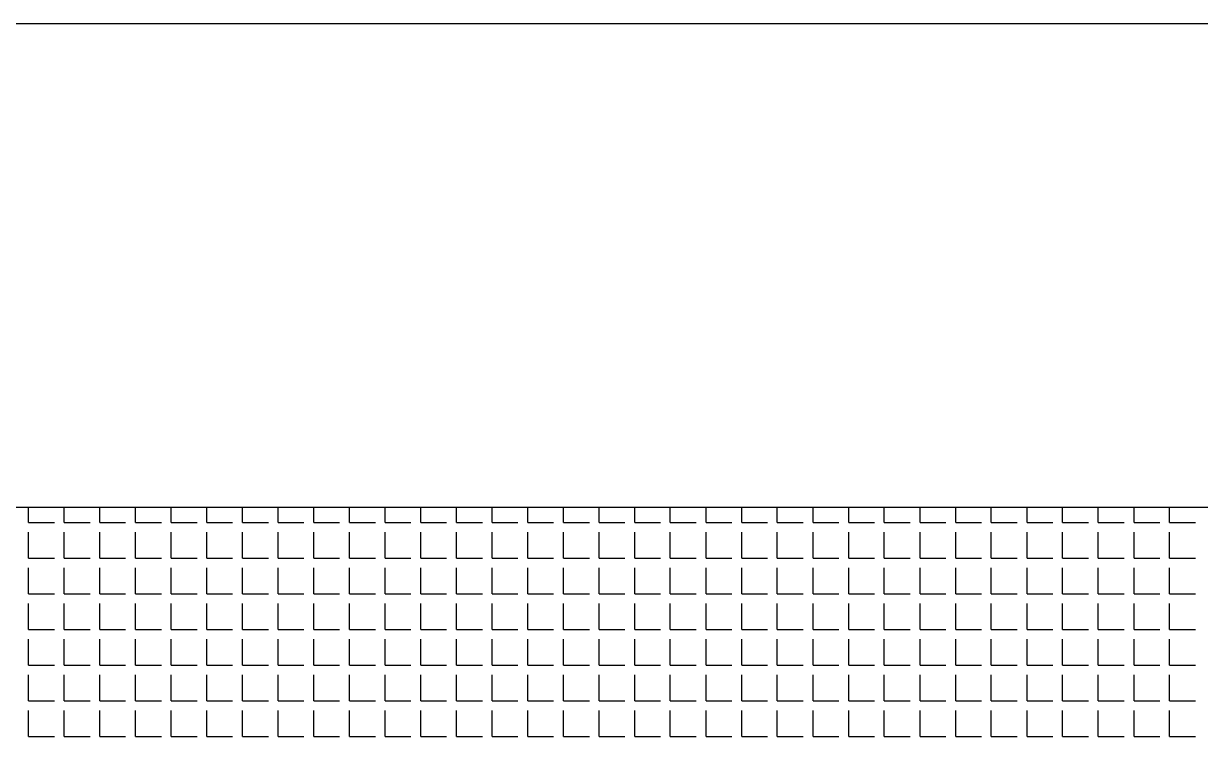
# Model space of a CAD drawing. Header units: millimetres. Extents: x -2063041 to -1932644, y 197605868 to 197643080.
# Drawn here: x -2047309 to -2047137, y 197627263.5 to 197627368.4 of the extents above; entities that cross this region are included whole.
import ezdxf

# ---------------------------------------------------------------- set-up
doc = ezdxf.new("R2010")
doc.units = ezdxf.units.MM
doc.layers.add('СКУД', color=7, linetype='Continuous')

msp = doc.modelspace()

# ---------------------------------------------------------------- linework, layer by layer
at = {"layer": 'СКУД', "color": 18, "true_color": 0x000000}
for p, q in [((-2047308.32, 197627295.48), (-2047308.32, 197627297.71)), ((-2047303.1, 197627295.48), (-2047303.1, 197627297.71)), ((-2047297.89, 197627295.48), (-2047297.89, 197627297.71)), ((-2047292.68, 197627295.48), (-2047292.68, 197627297.71)), ((-2047287.46, 197627295.48), (-2047287.46, 197627297.71)), ((-2047282.25, 197627295.48), (-2047282.25, 197627297.71)), ((-2047277.04, 197627295.48), (-2047277.04, 197627297.71)), ((-2047271.82, 197627295.48), (-2047271.82, 197627297.71)), ((-2047266.61, 197627295.48), (-2047266.61, 197627297.71)), ((-2047261.4, 197627295.48), (-2047261.4, 197627297.71)), ((-2047256.18, 197627295.48), (-2047256.18, 197627297.71)), ((-2047250.97, 197627295.48), (-2047250.97, 197627297.71)), ((-2047245.76, 197627295.48), (-2047245.76, 197627297.71)), ((-2047240.54, 197627295.48), (-2047240.54, 197627297.71)), ((-2047235.33, 197627295.48), (-2047235.33, 197627297.71)), ((-2047230.12, 197627295.48), (-2047230.12, 197627297.71)), ((-2047224.9, 197627295.48), (-2047224.9, 197627297.71)), ((-2047219.69, 197627295.48), (-2047219.69, 197627297.71)), ((-2047214.48, 197627295.48), (-2047214.48, 197627297.71)), ((-2047209.26, 197627295.48), (-2047209.26, 197627297.71)), ((-2047204.05, 197627295.48), (-2047204.05, 197627297.71)), ((-2047198.84, 197627295.48), (-2047198.84, 197627297.71)), ((-2047193.62, 197627295.48), (-2047193.62, 197627297.71)), ((-2047188.41, 197627295.48), (-2047188.41, 197627297.71)), ((-2047183.2, 197627295.48), (-2047183.2, 197627297.71)), ((-2047177.98, 197627295.48), (-2047177.98, 197627297.71)), ((-2047172.77, 197627295.48), (-2047172.77, 197627297.71)), ((-2047167.56, 197627295.48), (-2047167.56, 197627297.71)), ((-2047162.34, 197627295.48), (-2047162.34, 197627297.71)), ((-2047157.13, 197627295.48), (-2047157.13, 197627297.71)), ((-2047151.92, 197627295.48), (-2047151.92, 197627297.71)), ((-2047146.7, 197627295.48), (-2047146.7, 197627297.71)), ((-2047141.49, 197627295.48), (-2047141.49, 197627297.71)), ((-2047308.32, 197627295.48), (-2047304.52, 197627295.48)), ((-2047303.1, 197627295.48), (-2047299.31, 197627295.48)), ((-2047297.89, 197627295.48), (-2047294.1, 197627295.48)), ((-2047292.68, 197627295.48), (-2047288.88, 197627295.48)), ((-2047287.46, 197627295.48), (-2047283.67, 197627295.48)), ((-2047282.25, 197627295.48), (-2047278.46, 197627295.48)), ((-2047277.04, 197627295.48), (-2047273.24, 197627295.48)), ((-2047271.82, 197627295.48), (-2047268.03, 197627295.48)), ((-2047266.61, 197627295.48), (-2047262.82, 197627295.48)), ((-2047261.4, 197627295.48), (-2047257.6, 197627295.48)), ((-2047256.18, 197627295.48), (-2047252.39, 197627295.48)), ((-2047250.97, 197627295.48), (-2047247.18, 197627295.48)), ((-2047245.76, 197627295.48), (-2047241.96, 197627295.48)), ((-2047240.54, 197627295.48), (-2047236.75, 197627295.48)), ((-2047235.33, 197627295.48), (-2047231.54, 197627295.48)), ((-2047230.12, 197627295.48), (-2047226.32, 197627295.48)), ((-2047224.9, 197627295.48), (-2047221.11, 197627295.48)), ((-2047219.69, 197627295.48), (-2047215.9, 197627295.48)), ((-2047214.48, 197627295.48), (-2047210.68, 197627295.48)), ((-2047209.26, 197627295.48), (-2047205.47, 197627295.48)), ((-2047204.05, 197627295.48), (-2047200.26, 197627295.48)), ((-2047198.84, 197627295.48), (-2047195.04, 197627295.48)), ((-2047193.62, 197627295.48), (-2047189.83, 197627295.48)), ((-2047188.41, 197627295.48), (-2047184.62, 197627295.48)), ((-2047183.2, 197627295.48), (-2047179.4, 197627295.48)), ((-2047177.98, 197627295.48), (-2047174.19, 197627295.48)), ((-2047172.77, 197627295.48), (-2047168.98, 197627295.48)), ((-2047167.56, 197627295.48), (-2047163.76, 197627295.48)), ((-2047162.34, 197627295.48), (-2047158.55, 197627295.48)), ((-2047157.13, 197627295.48), (-2047153.34, 197627295.48)), ((-2047151.92, 197627295.48), (-2047148.12, 197627295.48)), ((-2047146.7, 197627295.48), (-2047142.91, 197627295.48)), ((-2047141.49, 197627295.48), (-2047137.7, 197627295.48)), ((-2047308.32, 197627290.27), (-2047308.32, 197627294.06)), ((-2047303.1, 197627290.27), (-2047303.1, 197627294.06)), ((-2047297.89, 197627290.27), (-2047297.89, 197627294.06)), ((-2047292.68, 197627290.27), (-2047292.68, 197627294.06)), ((-2047287.46, 197627290.27), (-2047287.46, 197627294.06)), ((-2047282.25, 197627290.27), (-2047282.25, 197627294.06)), ((-2047277.04, 197627290.27), (-2047277.04, 197627294.06)), ((-2047271.82, 197627290.27), (-2047271.82, 197627294.06)), ((-2047266.61, 197627290.27), (-2047266.61, 197627294.06)), ((-2047261.4, 197627290.27), (-2047261.4, 197627294.06)), ((-2047256.18, 197627290.27), (-2047256.18, 197627294.06)), ((-2047250.97, 197627290.27), (-2047250.97, 197627294.06)), ((-2047245.76, 197627290.27), (-2047245.76, 197627294.06)), ((-2047240.54, 197627290.27), (-2047240.54, 197627294.06)), ((-2047235.33, 197627290.27), (-2047235.33, 197627294.06)), ((-2047230.12, 197627290.27), (-2047230.12, 197627294.06)), ((-2047224.9, 197627290.27), (-2047224.9, 197627294.06)), ((-2047219.69, 197627290.27), (-2047219.69, 197627294.06)), ((-2047214.48, 197627290.27), (-2047214.48, 197627294.06)), ((-2047209.26, 197627290.27), (-2047209.26, 197627294.06)), ((-2047204.05, 197627290.27), (-2047204.05, 197627294.06)), ((-2047198.84, 197627290.27), (-2047198.84, 197627294.06)), ((-2047193.62, 197627290.27), (-2047193.62, 197627294.06)), ((-2047188.41, 197627290.27), (-2047188.41, 197627294.06)), ((-2047183.2, 197627290.27), (-2047183.2, 197627294.06)), ((-2047177.98, 197627290.27), (-2047177.98, 197627294.06)), ((-2047172.77, 197627290.27), (-2047172.77, 197627294.06)), ((-2047167.56, 197627290.27), (-2047167.56, 197627294.06)), ((-2047162.34, 197627290.27), (-2047162.34, 197627294.06)), ((-2047157.13, 197627290.27), (-2047157.13, 197627294.06)), ((-2047151.92, 197627290.27), (-2047151.92, 197627294.06)), ((-2047146.7, 197627290.27), (-2047146.7, 197627294.06)), ((-2047141.49, 197627290.27), (-2047141.49, 197627294.06)), ((-2047308.32, 197627290.27), (-2047304.52, 197627290.27)), ((-2047303.1, 197627290.27), (-2047299.31, 197627290.27)), ((-2047297.89, 197627290.27), (-2047294.1, 197627290.27)), ((-2047292.68, 197627290.27), (-2047288.88, 197627290.27)), ((-2047287.46, 197627290.27), (-2047283.67, 197627290.27)), ((-2047282.25, 197627290.27), (-2047278.46, 197627290.27)), ((-2047277.04, 197627290.27), (-2047273.24, 197627290.27)), ((-2047271.82, 197627290.27), (-2047268.03, 197627290.27)), ((-2047266.61, 197627290.27), (-2047262.82, 197627290.27)), ((-2047261.4, 197627290.27), (-2047257.6, 197627290.27)), ((-2047256.18, 197627290.27), (-2047252.39, 197627290.27)), ((-2047250.97, 197627290.27), (-2047247.18, 197627290.27)), ((-2047245.76, 197627290.27), (-2047241.96, 197627290.27)), ((-2047240.54, 197627290.27), (-2047236.75, 197627290.27)), ((-2047235.33, 197627290.27), (-2047231.54, 197627290.27)), ((-2047230.12, 197627290.27), (-2047226.32, 197627290.27)), ((-2047224.9, 197627290.27), (-2047221.11, 197627290.27)), ((-2047219.69, 197627290.27), (-2047215.9, 197627290.27)), ((-2047214.48, 197627290.27), (-2047210.68, 197627290.27)), ((-2047209.26, 197627290.27), (-2047205.47, 197627290.27)), ((-2047204.05, 197627290.27), (-2047200.26, 197627290.27)), ((-2047198.84, 197627290.27), (-2047195.04, 197627290.27)), ((-2047193.62, 197627290.27), (-2047189.83, 197627290.27)), ((-2047188.41, 197627290.27), (-2047184.62, 197627290.27)), ((-2047183.2, 197627290.27), (-2047179.4, 197627290.27)), ((-2047177.98, 197627290.27), (-2047174.19, 197627290.27)), ((-2047172.77, 197627290.27), (-2047168.98, 197627290.27)), ((-2047167.56, 197627290.27), (-2047163.76, 197627290.27)), ((-2047162.34, 197627290.27), (-2047158.55, 197627290.27)), ((-2047157.13, 197627290.27), (-2047153.34, 197627290.27)), ((-2047151.92, 197627290.27), (-2047148.12, 197627290.27)), ((-2047146.7, 197627290.27), (-2047142.91, 197627290.27)), ((-2047141.49, 197627290.27), (-2047137.7, 197627290.27)), ((-2047308.32, 197627285.05), (-2047308.32, 197627288.84)), ((-2047303.1, 197627285.05), (-2047303.1, 197627288.84)), ((-2047297.89, 197627285.05), (-2047297.89, 197627288.84)), ((-2047292.68, 197627285.05), (-2047292.68, 197627288.84)), ((-2047287.46, 197627285.05), (-2047287.46, 197627288.84)), ((-2047282.25, 197627285.05), (-2047282.25, 197627288.84)), ((-2047277.04, 197627285.05), (-2047277.04, 197627288.84)), ((-2047271.82, 197627285.05), (-2047271.82, 197627288.84)), ((-2047266.61, 197627285.05), (-2047266.61, 197627288.84)), ((-2047261.4, 197627285.05), (-2047261.4, 197627288.84)), ((-2047256.18, 197627285.05), (-2047256.18, 197627288.84)), ((-2047250.97, 197627285.05), (-2047250.97, 197627288.84)), ((-2047245.76, 197627285.05), (-2047245.76, 197627288.84)), ((-2047240.54, 197627285.05), (-2047240.54, 197627288.84)), ((-2047235.33, 197627285.05), (-2047235.33, 197627288.84)), ((-2047230.12, 197627285.05), (-2047230.12, 197627288.84)), ((-2047224.9, 197627285.05), (-2047224.9, 197627288.84)), ((-2047219.69, 197627285.05), (-2047219.69, 197627288.84)), ((-2047214.48, 197627285.05), (-2047214.48, 197627288.84)), ((-2047209.26, 197627285.05), (-2047209.26, 197627288.84)), ((-2047204.05, 197627285.05), (-2047204.05, 197627288.84)), ((-2047198.84, 197627285.05), (-2047198.84, 197627288.84)), ((-2047193.62, 197627285.05), (-2047193.62, 197627288.84)), ((-2047188.41, 197627285.05), (-2047188.41, 197627288.84)), ((-2047183.2, 197627285.05), (-2047183.2, 197627288.84)), ((-2047177.98, 197627285.05), (-2047177.98, 197627288.84)), ((-2047172.77, 197627285.05), (-2047172.77, 197627288.84)), ((-2047167.56, 197627285.05), (-2047167.56, 197627288.84)), ((-2047162.34, 197627285.05), (-2047162.34, 197627288.84)), ((-2047157.13, 197627285.05), (-2047157.13, 197627288.84)), ((-2047151.92, 197627285.05), (-2047151.92, 197627288.84)), ((-2047146.7, 197627285.05), (-2047146.7, 197627288.84)), ((-2047141.49, 197627285.05), (-2047141.49, 197627288.84)), ((-2047308.32, 197627285.05), (-2047304.52, 197627285.05)), ((-2047303.1, 197627285.05), (-2047299.31, 197627285.05)), ((-2047297.89, 197627285.05), (-2047294.1, 197627285.05)), ((-2047292.68, 197627285.05), (-2047288.88, 197627285.05)), ((-2047287.46, 197627285.05), (-2047283.67, 197627285.05)), ((-2047282.25, 197627285.05), (-2047278.46, 197627285.05)), ((-2047277.04, 197627285.05), (-2047273.24, 197627285.05)), ((-2047271.82, 197627285.05), (-2047268.03, 197627285.05)), ((-2047266.61, 197627285.05), (-2047262.82, 197627285.05)), ((-2047261.4, 197627285.05), (-2047257.6, 197627285.05)), ((-2047256.18, 197627285.05), (-2047252.39, 197627285.05)), ((-2047250.97, 197627285.05), (-2047247.18, 197627285.05)), ((-2047245.76, 197627285.05), (-2047241.96, 197627285.05)), ((-2047240.54, 197627285.05), (-2047236.75, 197627285.05)), ((-2047235.33, 197627285.05), (-2047231.54, 197627285.05)), ((-2047230.12, 197627285.05), (-2047226.32, 197627285.05)), ((-2047224.9, 197627285.05), (-2047221.11, 197627285.05)), ((-2047219.69, 197627285.05), (-2047215.9, 197627285.05)), ((-2047214.48, 197627285.05), (-2047210.68, 197627285.05)), ((-2047209.26, 197627285.05), (-2047205.47, 197627285.05)), ((-2047204.05, 197627285.05), (-2047200.26, 197627285.05)), ((-2047198.84, 197627285.05), (-2047195.04, 197627285.05)), ((-2047193.62, 197627285.05), (-2047189.83, 197627285.05)), ((-2047188.41, 197627285.05), (-2047184.62, 197627285.05)), ((-2047183.2, 197627285.05), (-2047179.4, 197627285.05)), ((-2047177.98, 197627285.05), (-2047174.19, 197627285.05)), ((-2047172.77, 197627285.05), (-2047168.98, 197627285.05)), ((-2047167.56, 197627285.05), (-2047163.76, 197627285.05)), ((-2047162.34, 197627285.05), (-2047158.55, 197627285.05)), ((-2047157.13, 197627285.05), (-2047153.34, 197627285.05)), ((-2047151.92, 197627285.05), (-2047148.12, 197627285.05)), ((-2047146.7, 197627285.05), (-2047142.91, 197627285.05)), ((-2047141.49, 197627285.05), (-2047137.7, 197627285.05)), ((-2047308.32, 197627279.84), (-2047308.32, 197627283.63)), ((-2047303.1, 197627279.84), (-2047303.1, 197627283.63)), ((-2047297.89, 197627279.84), (-2047297.89, 197627283.63)), ((-2047292.68, 197627279.84), (-2047292.68, 197627283.63)), ((-2047287.46, 197627279.84), (-2047287.46, 197627283.63)), ((-2047282.25, 197627279.84), (-2047282.25, 197627283.63)), ((-2047277.04, 197627279.84), (-2047277.04, 197627283.63)), ((-2047271.82, 197627279.84), (-2047271.82, 197627283.63)), ((-2047266.61, 197627279.84), (-2047266.61, 197627283.63)), ((-2047261.4, 197627279.84), (-2047261.4, 197627283.63)), ((-2047256.18, 197627279.84), (-2047256.18, 197627283.63)), ((-2047250.97, 197627279.84), (-2047250.97, 197627283.63)), ((-2047245.76, 197627279.84), (-2047245.76, 197627283.63)), ((-2047240.54, 197627279.84), (-2047240.54, 197627283.63)), ((-2047235.33, 197627279.84), (-2047235.33, 197627283.63)), ((-2047230.12, 197627279.84), (-2047230.12, 197627283.63)), ((-2047224.9, 197627279.84), (-2047224.9, 197627283.63)), ((-2047219.69, 197627279.84), (-2047219.69, 197627283.63)), ((-2047214.48, 197627279.84), (-2047214.48, 197627283.63)), ((-2047209.26, 197627279.84), (-2047209.26, 197627283.63)), ((-2047204.05, 197627279.84), (-2047204.05, 197627283.63)), ((-2047198.84, 197627279.84), (-2047198.84, 197627283.63)), ((-2047193.62, 197627279.84), (-2047193.62, 197627283.63)), ((-2047188.41, 197627279.84), (-2047188.41, 197627283.63)), ((-2047183.2, 197627279.84), (-2047183.2, 197627283.63)), ((-2047177.98, 197627279.84), (-2047177.98, 197627283.63)), ((-2047172.77, 197627279.84), (-2047172.77, 197627283.63)), ((-2047167.56, 197627279.84), (-2047167.56, 197627283.63)), ((-2047162.34, 197627279.84), (-2047162.34, 197627283.63)), ((-2047157.13, 197627279.84), (-2047157.13, 197627283.63)), ((-2047151.92, 197627279.84), (-2047151.92, 197627283.63)), ((-2047146.7, 197627279.84), (-2047146.7, 197627283.63)), ((-2047141.49, 197627279.84), (-2047141.49, 197627283.63)), ((-2047308.32, 197627279.84), (-2047304.52, 197627279.84)), ((-2047303.1, 197627279.84), (-2047299.31, 197627279.84)), ((-2047297.89, 197627279.84), (-2047294.1, 197627279.84)), ((-2047292.68, 197627279.84), (-2047288.88, 197627279.84)), ((-2047287.46, 197627279.84), (-2047283.67, 197627279.84)), ((-2047282.25, 197627279.84), (-2047278.46, 197627279.84)), ((-2047277.04, 197627279.84), (-2047273.24, 197627279.84)), ((-2047271.82, 197627279.84), (-2047268.03, 197627279.84)), ((-2047266.61, 197627279.84), (-2047262.82, 197627279.84)), ((-2047261.4, 197627279.84), (-2047257.6, 197627279.84)), ((-2047256.18, 197627279.84), (-2047252.39, 197627279.84)), ((-2047250.97, 197627279.84), (-2047247.18, 197627279.84)), ((-2047245.76, 197627279.84), (-2047241.96, 197627279.84)), ((-2047240.54, 197627279.84), (-2047236.75, 197627279.84)), ((-2047235.33, 197627279.84), (-2047231.54, 197627279.84)), ((-2047230.12, 197627279.84), (-2047226.32, 197627279.84)), ((-2047224.9, 197627279.84), (-2047221.11, 197627279.84)), ((-2047219.69, 197627279.84), (-2047215.9, 197627279.84)), ((-2047214.48, 197627279.84), (-2047210.68, 197627279.84)), ((-2047209.26, 197627279.84), (-2047205.47, 197627279.84)), ((-2047204.05, 197627279.84), (-2047200.26, 197627279.84)), ((-2047198.84, 197627279.84), (-2047195.04, 197627279.84)), ((-2047193.62, 197627279.84), (-2047189.83, 197627279.84)), ((-2047188.41, 197627279.84), (-2047184.62, 197627279.84)), ((-2047183.2, 197627279.84), (-2047179.4, 197627279.84)), ((-2047177.98, 197627279.84), (-2047174.19, 197627279.84)), ((-2047172.77, 197627279.84), (-2047168.98, 197627279.84)), ((-2047167.56, 197627279.84), (-2047163.76, 197627279.84)), ((-2047162.34, 197627279.84), (-2047158.55, 197627279.84)), ((-2047157.13, 197627279.84), (-2047153.34, 197627279.84)), ((-2047151.92, 197627279.84), (-2047148.12, 197627279.84)), ((-2047146.7, 197627279.84), (-2047142.91, 197627279.84)), ((-2047141.49, 197627279.84), (-2047137.7, 197627279.84)), ((-2047308.32, 197627274.63), (-2047308.32, 197627278.42)), ((-2047303.1, 197627274.63), (-2047303.1, 197627278.42)), ((-2047297.89, 197627274.63), (-2047297.89, 197627278.42)), ((-2047292.68, 197627274.63), (-2047292.68, 197627278.42)), ((-2047287.46, 197627274.63), (-2047287.46, 197627278.42)), ((-2047282.25, 197627274.63), (-2047282.25, 197627278.42)), ((-2047277.04, 197627274.63), (-2047277.04, 197627278.42)), ((-2047271.82, 197627274.63), (-2047271.82, 197627278.42)), ((-2047266.61, 197627274.63), (-2047266.61, 197627278.42)), ((-2047261.4, 197627274.63), (-2047261.4, 197627278.42)), ((-2047256.18, 197627274.63), (-2047256.18, 197627278.42)), ((-2047250.97, 197627274.63), (-2047250.97, 197627278.42)), ((-2047245.76, 197627274.63), (-2047245.76, 197627278.42)), ((-2047240.54, 197627274.63), (-2047240.54, 197627278.42)), ((-2047235.33, 197627274.63), (-2047235.33, 197627278.42)), ((-2047230.12, 197627274.63), (-2047230.12, 197627278.42)), ((-2047224.9, 197627274.63), (-2047224.9, 197627278.42)), ((-2047219.69, 197627274.63), (-2047219.69, 197627278.42)), ((-2047214.48, 197627274.63), (-2047214.48, 197627278.42)), ((-2047209.26, 197627274.63), (-2047209.26, 197627278.42)), ((-2047204.05, 197627274.63), (-2047204.05, 197627278.42)), ((-2047198.84, 197627274.63), (-2047198.84, 197627278.42)), ((-2047193.62, 197627274.63), (-2047193.62, 197627278.42)), ((-2047188.41, 197627274.63), (-2047188.41, 197627278.42)), ((-2047183.2, 197627274.63), (-2047183.2, 197627278.42)), ((-2047177.98, 197627274.63), (-2047177.98, 197627278.42)), ((-2047172.77, 197627274.63), (-2047172.77, 197627278.42)), ((-2047167.56, 197627274.63), (-2047167.56, 197627278.42)), ((-2047162.34, 197627274.63), (-2047162.34, 197627278.42)), ((-2047157.13, 197627274.63), (-2047157.13, 197627278.42)), ((-2047151.92, 197627274.63), (-2047151.92, 197627278.42)), ((-2047146.7, 197627274.63), (-2047146.7, 197627278.42)), ((-2047141.49, 197627274.63), (-2047141.49, 197627278.42)), ((-2047308.32, 197627274.63), (-2047304.52, 197627274.63)), ((-2047303.1, 197627274.63), (-2047299.31, 197627274.63)), ((-2047297.89, 197627274.63), (-2047294.1, 197627274.63)), ((-2047292.68, 197627274.63), (-2047288.88, 197627274.63)), ((-2047287.46, 197627274.63), (-2047283.67, 197627274.63)), ((-2047282.25, 197627274.63), (-2047278.46, 197627274.63)), ((-2047277.04, 197627274.63), (-2047273.24, 197627274.63)), ((-2047271.82, 197627274.63), (-2047268.03, 197627274.63)), ((-2047266.61, 197627274.63), (-2047262.82, 197627274.63)), ((-2047261.4, 197627274.63), (-2047257.6, 197627274.63)), ((-2047256.18, 197627274.63), (-2047252.39, 197627274.63)), ((-2047250.97, 197627274.63), (-2047247.18, 197627274.63)), ((-2047245.76, 197627274.63), (-2047241.96, 197627274.63)), ((-2047240.54, 197627274.63), (-2047236.75, 197627274.63)), ((-2047235.33, 197627274.63), (-2047231.54, 197627274.63)), ((-2047230.12, 197627274.63), (-2047226.32, 197627274.63)), ((-2047224.9, 197627274.63), (-2047221.11, 197627274.63)), ((-2047219.69, 197627274.63), (-2047215.9, 197627274.63)), ((-2047214.48, 197627274.63), (-2047210.68, 197627274.63)), ((-2047209.26, 197627274.63), (-2047205.47, 197627274.63)), ((-2047204.05, 197627274.63), (-2047200.26, 197627274.63)), ((-2047198.84, 197627274.63), (-2047195.04, 197627274.63)), ((-2047193.62, 197627274.63), (-2047189.83, 197627274.63)), ((-2047188.41, 197627274.63), (-2047184.62, 197627274.63)), ((-2047183.2, 197627274.63), (-2047179.4, 197627274.63)), ((-2047177.98, 197627274.63), (-2047174.19, 197627274.63)), ((-2047172.77, 197627274.63), (-2047168.98, 197627274.63)), ((-2047167.56, 197627274.63), (-2047163.76, 197627274.63)), ((-2047162.34, 197627274.63), (-2047158.55, 197627274.63)), ((-2047157.13, 197627274.63), (-2047153.34, 197627274.63)), ((-2047151.92, 197627274.63), (-2047148.12, 197627274.63)), ((-2047146.7, 197627274.63), (-2047142.91, 197627274.63)), ((-2047141.49, 197627274.63), (-2047137.7, 197627274.63)), ((-2047308.32, 197627269.41), (-2047308.32, 197627273.2)), ((-2047303.1, 197627269.41), (-2047303.1, 197627273.2)), ((-2047297.89, 197627269.41), (-2047297.89, 197627273.2)), ((-2047292.68, 197627269.41), (-2047292.68, 197627273.2)), ((-2047287.46, 197627269.41), (-2047287.46, 197627273.2)), ((-2047282.25, 197627269.41), (-2047282.25, 197627273.2)), ((-2047277.04, 197627269.41), (-2047277.04, 197627273.2)), ((-2047271.82, 197627269.41), (-2047271.82, 197627273.2)), ((-2047266.61, 197627269.41), (-2047266.61, 197627273.2)), ((-2047261.4, 197627269.41), (-2047261.4, 197627273.2)), ((-2047256.18, 197627269.41), (-2047256.18, 197627273.2)), ((-2047250.97, 197627269.41), (-2047250.97, 197627273.2)), ((-2047245.76, 197627269.41), (-2047245.76, 197627273.2)), ((-2047240.54, 197627269.41), (-2047240.54, 197627273.2)), ((-2047235.33, 197627269.41), (-2047235.33, 197627273.2)), ((-2047230.12, 197627269.41), (-2047230.12, 197627273.2)), ((-2047224.9, 197627269.41), (-2047224.9, 197627273.2)), ((-2047219.69, 197627269.41), (-2047219.69, 197627273.2)), ((-2047214.48, 197627269.41), (-2047214.48, 197627273.2)), ((-2047209.26, 197627269.41), (-2047209.26, 197627273.2)), ((-2047204.05, 197627269.41), (-2047204.05, 197627273.2)), ((-2047198.84, 197627269.41), (-2047198.84, 197627273.2)), ((-2047193.62, 197627269.41), (-2047193.62, 197627273.2)), ((-2047188.41, 197627269.41), (-2047188.41, 197627273.2)), ((-2047183.2, 197627269.41), (-2047183.2, 197627273.2)), ((-2047177.98, 197627269.41), (-2047177.98, 197627273.2)), ((-2047172.77, 197627269.41), (-2047172.77, 197627273.2)), ((-2047167.56, 197627269.41), (-2047167.56, 197627273.2)), ((-2047162.34, 197627269.41), (-2047162.34, 197627273.2)), ((-2047157.13, 197627269.41), (-2047157.13, 197627273.2)), ((-2047151.92, 197627269.41), (-2047151.92, 197627273.2)), ((-2047146.7, 197627269.41), (-2047146.7, 197627273.2)), ((-2047141.49, 197627269.41), (-2047141.49, 197627273.2)), ((-2047308.32, 197627269.41), (-2047304.52, 197627269.41)), ((-2047303.1, 197627269.41), (-2047299.31, 197627269.41)), ((-2047297.89, 197627269.41), (-2047294.1, 197627269.41)), ((-2047292.68, 197627269.41), (-2047288.88, 197627269.41)), ((-2047287.46, 197627269.41), (-2047283.67, 197627269.41)), ((-2047282.25, 197627269.41), (-2047278.46, 197627269.41)), ((-2047277.04, 197627269.41), (-2047273.24, 197627269.41)), ((-2047271.82, 197627269.41), (-2047268.03, 197627269.41)), ((-2047266.61, 197627269.41), (-2047262.82, 197627269.41)), ((-2047261.4, 197627269.41), (-2047257.6, 197627269.41)), ((-2047256.18, 197627269.41), (-2047252.39, 197627269.41)), ((-2047250.97, 197627269.41), (-2047247.18, 197627269.41)), ((-2047245.76, 197627269.41), (-2047241.96, 197627269.41)), ((-2047240.54, 197627269.41), (-2047236.75, 197627269.41)), ((-2047235.33, 197627269.41), (-2047231.54, 197627269.41)), ((-2047230.12, 197627269.41), (-2047226.32, 197627269.41)), ((-2047224.9, 197627269.41), (-2047221.11, 197627269.41)), ((-2047219.69, 197627269.41), (-2047215.9, 197627269.41)), ((-2047214.48, 197627269.41), (-2047210.68, 197627269.41)), ((-2047209.26, 197627269.41), (-2047205.47, 197627269.41)), ((-2047204.05, 197627269.41), (-2047200.26, 197627269.41)), ((-2047198.84, 197627269.41), (-2047195.04, 197627269.41)), ((-2047193.62, 197627269.41), (-2047189.83, 197627269.41)), ((-2047188.41, 197627269.41), (-2047184.62, 197627269.41)), ((-2047183.2, 197627269.41), (-2047179.4, 197627269.41)), ((-2047177.98, 197627269.41), (-2047174.19, 197627269.41)), ((-2047172.77, 197627269.41), (-2047168.98, 197627269.41)), ((-2047167.56, 197627269.41), (-2047163.76, 197627269.41)), ((-2047162.34, 197627269.41), (-2047158.55, 197627269.41)), ((-2047157.13, 197627269.41), (-2047153.34, 197627269.41)), ((-2047151.92, 197627269.41), (-2047148.12, 197627269.41)), ((-2047146.7, 197627269.41), (-2047142.91, 197627269.41)), ((-2047141.49, 197627269.41), (-2047137.7, 197627269.41)), ((-2047308.32, 197627264.2), (-2047308.32, 197627267.99)), ((-2047303.1, 197627264.2), (-2047303.1, 197627267.99)), ((-2047297.89, 197627264.2), (-2047297.89, 197627267.99)), ((-2047292.68, 197627264.2), (-2047292.68, 197627267.99)), ((-2047287.46, 197627264.2), (-2047287.46, 197627267.99)), ((-2047282.25, 197627264.2), (-2047282.25, 197627267.99)), ((-2047277.04, 197627264.2), (-2047277.04, 197627267.99)), ((-2047271.82, 197627264.2), (-2047271.82, 197627267.99)), ((-2047266.61, 197627264.2), (-2047266.61, 197627267.99)), ((-2047261.4, 197627264.2), (-2047261.4, 197627267.99)), ((-2047256.18, 197627264.2), (-2047256.18, 197627267.99)), ((-2047250.97, 197627264.2), (-2047250.97, 197627267.99)), ((-2047245.76, 197627264.2), (-2047245.76, 197627267.99)), ((-2047240.54, 197627264.2), (-2047240.54, 197627267.99)), ((-2047235.33, 197627264.2), (-2047235.33, 197627267.99)), ((-2047230.12, 197627264.2), (-2047230.12, 197627267.99)), ((-2047224.9, 197627264.2), (-2047224.9, 197627267.99)), ((-2047219.69, 197627264.2), (-2047219.69, 197627267.99)), ((-2047214.48, 197627264.2), (-2047214.48, 197627267.99)), ((-2047209.26, 197627264.2), (-2047209.26, 197627267.99)), ((-2047204.05, 197627264.2), (-2047204.05, 197627267.99)), ((-2047198.84, 197627264.2), (-2047198.84, 197627267.99)), ((-2047193.62, 197627264.2), (-2047193.62, 197627267.99)), ((-2047188.41, 197627264.2), (-2047188.41, 197627267.99)), ((-2047183.2, 197627264.2), (-2047183.2, 197627267.99)), ((-2047177.98, 197627264.2), (-2047177.98, 197627267.99)), ((-2047172.77, 197627264.2), (-2047172.77, 197627267.99)), ((-2047167.56, 197627264.2), (-2047167.56, 197627267.99)), ((-2047162.34, 197627264.2), (-2047162.34, 197627267.99)), ((-2047157.13, 197627264.2), (-2047157.13, 197627267.99)), ((-2047151.92, 197627264.2), (-2047151.92, 197627267.99)), ((-2047146.7, 197627264.2), (-2047146.7, 197627267.99)), ((-2047141.49, 197627264.2), (-2047141.49, 197627267.99)), ((-2047308.32, 197627264.2), (-2047304.52, 197627264.2)), ((-2047303.1, 197627264.2), (-2047299.31, 197627264.2)), ((-2047297.89, 197627264.2), (-2047294.1, 197627264.2)), ((-2047292.68, 197627264.2), (-2047288.88, 197627264.2)), ((-2047287.46, 197627264.2), (-2047283.67, 197627264.2)), ((-2047282.25, 197627264.2), (-2047278.46, 197627264.2)), ((-2047277.04, 197627264.2), (-2047273.24, 197627264.2)), ((-2047271.82, 197627264.2), (-2047268.03, 197627264.2)), ((-2047266.61, 197627264.2), (-2047262.82, 197627264.2)), ((-2047261.4, 197627264.2), (-2047257.6, 197627264.2)), ((-2047256.18, 197627264.2), (-2047252.39, 197627264.2)), ((-2047250.97, 197627264.2), (-2047247.18, 197627264.2)), ((-2047245.76, 197627264.2), (-2047241.96, 197627264.2)), ((-2047240.54, 197627264.2), (-2047236.75, 197627264.2)), ((-2047235.33, 197627264.2), (-2047231.54, 197627264.2)), ((-2047230.12, 197627264.2), (-2047226.32, 197627264.2)), ((-2047224.9, 197627264.2), (-2047221.11, 197627264.2)), ((-2047219.69, 197627264.2), (-2047215.9, 197627264.2)), ((-2047214.48, 197627264.2), (-2047210.68, 197627264.2)), ((-2047209.26, 197627264.2), (-2047205.47, 197627264.2)), ((-2047204.05, 197627264.2), (-2047200.26, 197627264.2)), ((-2047198.84, 197627264.2), (-2047195.04, 197627264.2)), ((-2047193.62, 197627264.2), (-2047189.83, 197627264.2)), ((-2047188.41, 197627264.2), (-2047184.62, 197627264.2)), ((-2047183.2, 197627264.2), (-2047179.4, 197627264.2)), ((-2047177.98, 197627264.2), (-2047174.19, 197627264.2)), ((-2047172.77, 197627264.2), (-2047168.98, 197627264.2)), ((-2047167.56, 197627264.2), (-2047163.76, 197627264.2)), ((-2047162.34, 197627264.2), (-2047158.55, 197627264.2)), ((-2047157.13, 197627264.2), (-2047153.34, 197627264.2)), ((-2047151.92, 197627264.2), (-2047148.12, 197627264.2)), ((-2047146.7, 197627264.2), (-2047142.91, 197627264.2)), ((-2047141.49, 197627264.2), (-2047137.7, 197627264.2))]:
    msp.add_line(p, q, dxfattribs=at)
for points in [[(-2048041.77, 197627368.36), (-2043220.21, 197627368.36), (-2043220.21, 197615835.59), (-2042015.18, 197615835.59)], [(-2048127.36, 197627297.71), (-2043286.42, 197627297.71), (-2043286.42, 197615835.59), (-2043580.99, 197615835.59), (-2043580.99, 197626939.77), (-2046455.74, 197626939.77), (-2046455.74, 197627297.71)]]:
    msp.add_lwpolyline(points, dxfattribs=at)

doc.saveas('drawing.dxf')
